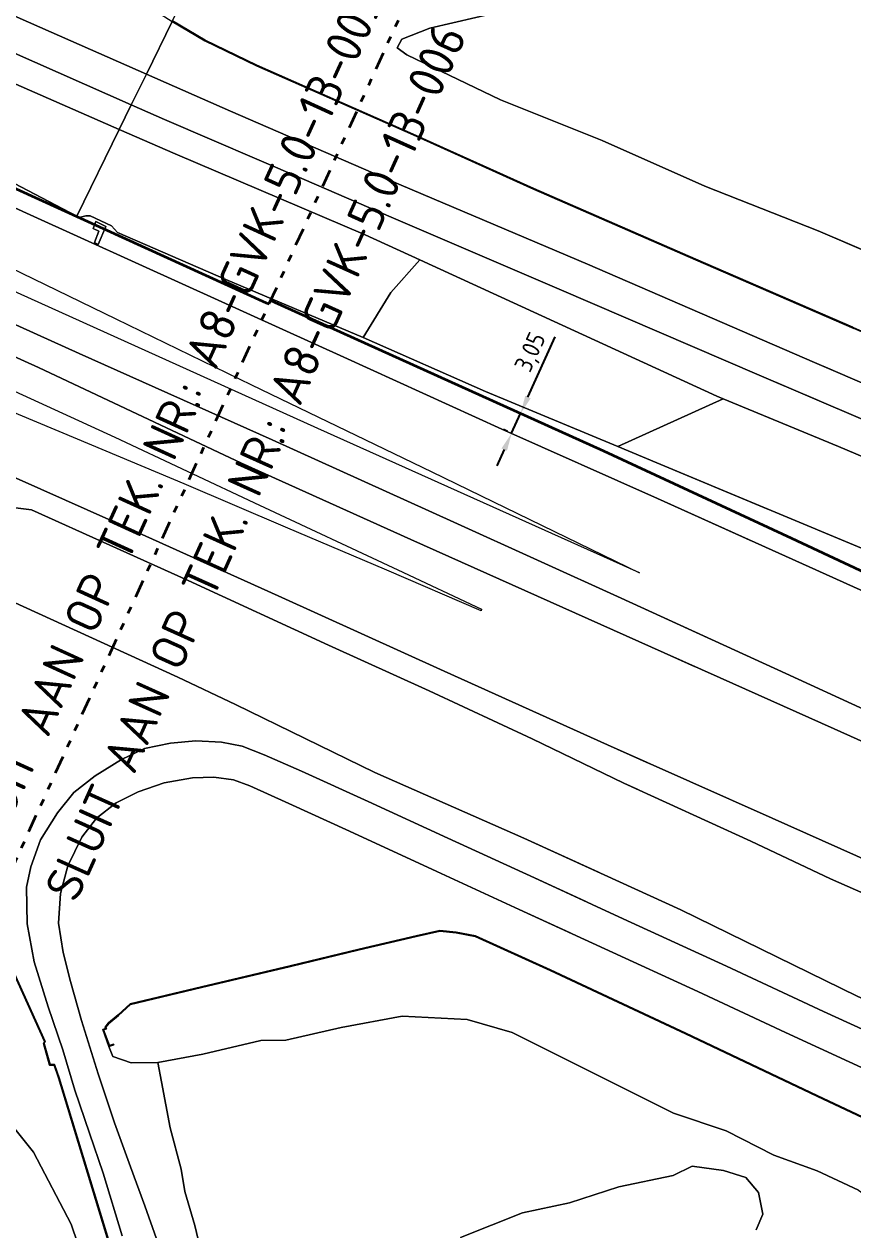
# Model space of a CAD drawing. Header units: metres. Extents: x 112942 to 118371, y 496117 to 499046.
# Drawn here: x 113593.5 to 113709.2, y 498366.9 to 498535.3 of the extents above; entities that cross this region are included whole.
import ezdxf
from ezdxf.enums import TextEntityAlignment as Align

# ---------------------------------------------------------------- set-up
doc = ezdxf.new("R2010")
doc.units = ezdxf.units.M
doc.linetypes.add('AL-TEKENBLADGRENS', pattern=[11.5, 2.5, -1.5, 1, -1.5, 1, -1.5, 2.5])
for name, color, linetype, lineweight in [('B-WE-OG-TOPOKAART-G', 7, 'Continuous', 18), ('N-WE-KL-DATA_GLASVEZEL-G', 90, 'KL-GLASVEZEL-N', 35), ('N-WE-KL-DATA_GLASVEZEL-M', 7, 'Continuous', 18), ('X-XX-AL-TEKENBLADGRENS-G', 7, 'AL-TEKENBLADGRENS', 35), ('X-XX-AL-TEKENBLADGRENS-T50', 130, 'Continuous', 50)]:
    doc.layers.add(name, color=color, linetype=linetype, lineweight=lineweight)
doc.styles.add('ISO', font='isocp.shx')
doc.styles.add('NLCS-ISO-T50', font='NLCS-ISO.ttf', dxfattribs={"height": 5})
doc.linetypes.add('KL-GLASVEZEL-N', pattern='A,4,-1,[101,NLCS.SHX,S=0.5,R=0,X=0,Y=0],-1,4,-1,["G",Standard,S=1,R=0,X=-0.25,Y=-0.5],-1.5', length=12.5)
doc.dimstyles.new('ISO', dxfattribs={"dimtxt": 2.5, "dimasz": 2.5, "dimexe": 1.25, "dimexo": 0.625, "dimtad": 1, "dimtxsty": 'ISO', "dimcen": 2.5, "dimadec": 0, "dimazin": 0, "dimtfac": 1, "dimtmove": 0, "dimatfit": 3, "dimfxl": 0, "dimarcsym": 0})

# ---------------------------------------------------------------- blocks, each defined once
blk = doc.blocks.new('*D61')
at = {"layer": 'Defpoints', "color": 0, "transparency": 16777216}
for p in [(113662.79, 498480.92), (113662.79, 498480.92), (113661.54, 498478.14)]:
    blk.add_point(p, dxfattribs=at)
at = {"layer": 'N-WE-KL-DATA_GLASVEZEL-M', "color": 0, "lineweight": -2, "transparency": 16777216}
for p, q in [((113663.82, 498483.2), (113667.62, 498491.61)), ((113661.54, 498478.14), (113662.79, 498480.92)), ((113662.22, 498481.17), (113661.66, 498481.43)), ((113660.97, 498478.4), (113660.4, 498478.65)), ((113660.51, 498475.86), (113659.48, 498473.58))]:
    blk.add_line(p, q, dxfattribs=at)
at = {"layer": 'N-WE-KL-DATA_GLASVEZEL-M', "color": 0, "transparency": 16777216}
for points in [[(113663.44, 498483.37), (113664.2, 498483.02), (113662.79, 498480.92)], [(113660.13, 498476.03), (113660.89, 498475.69), (113661.54, 498478.14)]]:
    blk.add_solid(points, dxfattribs=at)
at = {"layer": 'N-WE-KL-DATA_GLASVEZEL-M', "color": 0, "transparency": 16777216, "insert": (113664.36, 498489.39), "char_height": 2.5, "attachment_point": 5, "rotation": 65.6906, "style": 'ISO'}
blk.add_mtext('3,05', dxfattribs=at)

msp = doc.modelspace()

# ---------------------------------------------------------------- linework, layer by layer
at = {"layer": 'B-WE-OG-TOPOKAART-G'}
for points in [[(113695.218, 498463.039, 6.608), (113681.896, 498469.017, 6.595), (113660.164, 498478.739, 6.6), (113638.129, 498488.749, 6.618), (113616.036, 498498.759, 6.59), (113594.329, 498508.658, 6.606), (113574.407, 498517.733, 6.592), (113562.4, 498523.488, 6.575), (113535.413, 498536.554, 6.625), (113516.045, 498546.041, 6.643), (113496.972, 498555.337, 6.619), (113483.601, 498561.898, 6.576), (113475.521, 498566.192, 6.49), (113468.399, 498570.259, 6.459), (113456.685, 498577.522, 6.387), (113447.612, 498583.593, 6.428), (113437.92, 498591.481, 6.42), (113430.908, 498597.979, 6.385), (113423.855, 498605.209, 6.363), (113418.577, 498611.326, 6.329), (113413.218, 498618.205, 6.29), (113408.891, 498624.27, 6.224), (113403.788, 498632.269, 6.148), (113399.306, 498640.251, 6.054)], [(113610.532, 498528.294, 0.126), (113597.256, 498534.154, 0.057), (113583.37, 498540.288, 0.02), (113569.995, 498546.47, 0.047), (113561.02, 498551.352, -0.027), (113554.198, 498555.954, -0.073), (113550.979, 498558.935, -0.14), (113548.01, 498562.846, -0.263), (113545.262, 498567.683, -0.34), (113542.165, 498574.966, -0.447), (113537.852, 498587.257, -0.34), (113534.549, 498600.758, -0.23), (113535.754, 498601.045, -0.256), (113538.108, 498592.712, -0.256), (113541.538, 498581.715, -0.406), (113562.577, 498586.93, -0.573), (113564.383, 498580.409, -0.582), (113567.007, 498571.476, -0.588), (113576.204, 498563.6, -0.683), (113607.594, 498539.862, -0.631), (113614.121, 498535.645, -0.778), (113610.532, 498528.294, 0.126)], [(113363.113, 498596.138, 7.292), (113385.681, 498586.013, 7.119), (113407.468, 498576.265, 7.024), (113433.327, 498564.645, 6.934), (113458.878, 498553.156, 6.891), (113484.342, 498541.72, 6.924), (113512.554, 498529.064, 6.944), (113539.049, 498517.139, 6.954), (113559.022, 498508.188, 6.96), (113576.603, 498500.35, 6.94), (113601.149, 498489.304, 6.945), (113628.123, 498477.21, 6.927), (113653.491, 498465.75, 6.938), (113676.824, 498455.132, 6.951), (113688.946, 498449.589, 6.938)], [(113688.946, 498449.589, 6.938), (113676.824, 498455.132, 6.951), (113653.491, 498465.75, 6.938), (113628.123, 498477.21, 6.927), (113601.149, 498489.304, 6.945), (113576.603, 498500.35, 6.94), (113559.022, 498508.188, 6.96), (113539.049, 498517.139, 6.954), (113512.554, 498529.064, 6.944), (113484.342, 498541.72, 6.924), (113458.878, 498553.156, 6.891), (113433.327, 498564.645, 6.934), (113407.468, 498576.265, 7.024), (113385.681, 498586.013, 7.119), (113363.113, 498596.138, 7.292)], [(113687.083, 498445.593, 7.002), (113682.846, 498447.5, 7.018), (113647.484, 498463.315, 7.018), (113623.825, 498473.953, 7.003), (113595.491, 498487.322, 7.041), (113569.942, 498498.891, 7.022), (113541.159, 498511.86, 7.006), (113515.37, 498523.489, 7.001), (113490.165, 498534.76, 7.016), (113464.322, 498546.345, 7.055), (113438.683, 498557.872, 7.086), (113409.575, 498570.933, 7.169), (113384.06, 498582.337, 7.247), (113363.665, 498591.563, 7.355)], [(113363.665, 498591.563, 7.355), (113384.06, 498582.337, 7.247), (113409.575, 498570.933, 7.169), (113438.683, 498557.872, 7.086), (113464.322, 498546.345, 7.055), (113490.165, 498534.76, 7.016), (113515.37, 498523.489, 7.001), (113541.159, 498511.86, 7.006), (113569.942, 498498.891, 7.022), (113595.491, 498487.322, 7.041), (113623.825, 498473.953, 7.003), (113647.484, 498463.315, 7.018), (113682.846, 498447.5, 7.018), (113687.083, 498445.593, 7.002)], [(113680.766, 498432.046, 6.619), (113674.909, 498434.659, 6.629), (113652.136, 498444.92, 6.622), (113628.935, 498455.426, 6.615), (113605.692, 498465.936, 6.643), (113582.381, 498476.284, 6.578), (113558.957, 498486.213, 6.581), (113548.61, 498490.54, 6.571), (113525.808, 498500.073, 6.547), (113502.919, 498509.311, 6.475), (113490.704, 498514.081, 6.396), (113475.551, 498519.226, 6.305), (113458.5, 498523.963, 6.216), (113466.537, 498534.285, 6.768), (113468.114, 498539.384, 6.937), (113448.143, 498548.573, 6.933), (113414.083, 498563.854, 7.012), (113379.494, 498579.347, 7.13), (113360.554, 498587.893, 7.221)], [(113709.164, 498492.947, -1.1), (113687.249, 498502.468, -1.1), (113664.655, 498512.317, -1.1), (113647.81, 498519.887, -1.1), (113625.961, 498529.543, -1.1), (113618.724, 498533.046, -1.1), (113614.172, 498535.731, -1.1), (113617.822, 498543.301, -0.749), (113621.4, 498540.643, -0.778), (113624.047, 498540.502, -0.778), (113637.823, 498546.629, -0.787), (113652.586, 498552.263, -0.764), (113658.365, 498552.976, -0.807), (113677.526, 498559.034, -0.792), (113689.9, 498563.769, -0.792), (113709.127, 498569.091, -0.778), (113725.38, 498574.273, -0.769), (113729.321, 498576.322, -0.766), (113745.176, 498580.968, -0.766), (113750.929, 498582.512, -0.787)], [(113565.827, 498575.494, -0.585), (113567.007, 498571.476, -0.588), (113576.204, 498563.6, -0.683), (113607.594, 498539.862, -0.631), (113614.121, 498535.645, -0.778), (113610.532, 498528.294, 0.126)], [(113500.296, 498571.818, 0.703), (113513.919, 498566.461, 0.218), (113531.05, 498559.826, -0.349), (113533.7, 498559.218, -0.368), (113536.877, 498559.262, -0.383), (113539.553, 498559.867, -0.423), (113542.028, 498560.499, -0.156), (113548.365, 498555.441, -0.097), (113555.818, 498548.959, 0.05), (113561.556, 498545.63, 0.157), (113567.569, 498542.302, 0.187), (113577.481, 498537.656, 0.183), (113591.717, 498531.405, 0.203), (113608.43, 498523.996, 0.281), (113606.758, 498520.58, 0.233), (113580.5, 498532.065, 0.21), (113561.209, 498540.386, 0.277), (113545.185, 498548.593, 0.237), (113535.681, 498554.906, -0.043), (113530.476, 498557.889, -0.16), (113513.255, 498564.831, 0.365), (113500.016, 498570.658, 0.752)], [(113530.476, 498557.889, -0.16), (113535.681, 498554.906, -0.043), (113545.185, 498548.593, 0.237), (113561.209, 498540.386, 0.277), (113580.5, 498532.065, 0.21), (113606.758, 498520.58, 0.233), (113600.822, 498508.448, 6.662), (113585.231, 498516.609, 6.027), (113570.999, 498523.097, 6.052), (113559.613, 498528.554, 6.024), (113545.723, 498535.389, 6.03), (113531.42, 498542.383, 6.037), (113516.784, 498550.375, 5.979), (113508.42, 498555.537, 5.832), (113504.993, 498557.511, 5.778)], [(113504.993, 498557.511, 5.778), (113508.42, 498555.537, 5.832), (113516.784, 498550.375, 5.979), (113531.42, 498542.383, 6.037), (113545.723, 498535.389, 6.03), (113559.613, 498528.554, 6.024), (113570.999, 498523.097, 6.052), (113585.231, 498516.609, 6.027), (113600.822, 498508.448, 6.662), (113601.159, 498508.292, 6.672), (113602.084, 498508.507, 6.636), (113602.683, 498508.488, 6.612), (113605.653, 498507.106, 6.603), (113606.49, 498506.182, 6.624), (113621.648, 498499.594, 6.444), (113640.825, 498491.516, 6.448), (113657.894, 498483.977, 6.253), (113676.365, 498476.296, 6.181), (113681.815, 498474.03, 6.16), (113697.32, 498467.547, 6.141)], [(113713.594, 498502.446, -0.664), (113704.324, 498506.424, -0.596), (113688.497, 498512.657, -0.622), (113674.19, 498519.04, -0.631), (113660.003, 498524.703, -0.7), (113646.916, 498530.977, -0.616), (113645.573, 498531.944, -0.602), (113646.189, 498533.17, -0.602), (113650.121, 498534.727, -0.602), (113659.733, 498536.957, -0.671), (113677.05, 498541.345, -0.665), (113693.394, 498544.729, -0.683), (113702.706, 498546.677, -0.717), (113707.877, 498546.993, -0.769), (113709.989, 498549.561, -0.778), (113712.432, 498550.342, -0.778), (113718.043, 498549.639, -0.749), (113721.823, 498550.551, -0.778), (113727.473, 498552.924, -0.752), (113735.271, 498555.121, -0.781), (113738.468, 498555.789, -0.779)], [(113556.113, 498554.662, -0.06), (113561.02, 498551.352, -0.027), (113569.995, 498546.47, 0.047), (113583.37, 498540.288, 0.02), (113597.256, 498534.154, 0.057), (113610.532, 498528.294, 0.126), (113608.43, 498523.996, 0.281), (113591.717, 498531.405, 0.203), (113577.481, 498537.656, 0.183), (113567.569, 498542.302, 0.187), (113561.556, 498545.63, 0.157), (113555.818, 498548.959, 0.05), (113554.136, 498550.422, 0.017)], [(113610.532, 498528.294, 0.126), (113597.256, 498534.154, 0.057), (113583.37, 498540.288, 0.02), (113569.995, 498546.47, 0.047), (113561.02, 498551.352, -0.027), (113556.113, 498554.662, -0.06)], [(113554.136, 498550.422, 0.017), (113555.818, 498548.959, 0.05), (113561.556, 498545.63, 0.157), (113567.569, 498542.302, 0.187), (113577.481, 498537.656, 0.183), (113591.717, 498531.405, 0.203), (113608.43, 498523.996, 0.281), (113606.758, 498520.58, 0.233), (113580.5, 498532.065, 0.21), (113561.209, 498540.386, 0.277), (113551.722, 498545.245, 0.253)], [(113721.823, 498550.551, -0.778), (113718.043, 498549.639, -0.749), (113712.432, 498550.342, -0.778), (113709.989, 498549.561, -0.778), (113707.877, 498546.993, -0.769), (113702.706, 498546.677, -0.717), (113693.394, 498544.729, -0.683), (113677.05, 498541.345, -0.665), (113659.733, 498536.957, -0.671), (113650.121, 498534.727, -0.602), (113646.189, 498533.17, -0.602), (113645.573, 498531.944, -0.602), (113646.916, 498530.977, -0.616), (113660.003, 498524.703, -0.7), (113674.19, 498519.04, -0.631), (113688.497, 498512.657, -0.622), (113704.324, 498506.424, -0.596), (113713.594, 498502.446, -0.664)], [(113551.722, 498545.245, 0.253), (113561.209, 498540.386, 0.277), (113580.5, 498532.065, 0.21), (113606.758, 498520.58, 0.233), (113600.822, 498508.448, 6.662), (113585.231, 498516.609, 6.027), (113570.999, 498523.097, 6.052), (113559.613, 498528.554, 6.024), (113546.864, 498534.828, 6.03)], [(113755.473, 498543.825, -0.844), (113755.205, 498534.425, -0.815), (113754.705, 498526.458, -0.821), (113755.144, 498519.063, -0.778), (113755.144, 498511.308, -0.775), (113755.517, 498508.016, -0.859), (113758.282, 498497.226, -0.7), (113759.252, 498492.987, -0.764), (113759.99, 498492.294, -0.764), (113761.157, 498484.553, -0.758), (113756.719, 498482.895, -0.769), (113753.395, 498484.84, -0.749), (113740.646, 498490.741, -0.752), (113725.474, 498497.348, -0.752), (113704.324, 498506.424, -0.596), (113688.497, 498512.657, -0.622), (113674.19, 498519.04, -0.631), (113660.003, 498524.703, -0.7), (113646.916, 498530.977, -0.616), (113645.573, 498531.944, -0.602), (113646.189, 498533.17, -0.602), (113650.121, 498534.727, -0.602), (113659.733, 498536.957, -0.671)], [(113659.733, 498536.957, -0.671), (113650.121, 498534.727, -0.602), (113646.189, 498533.17, -0.602), (113645.573, 498531.944, -0.602), (113646.916, 498530.977, -0.616), (113660.003, 498524.703, -0.7), (113674.19, 498519.04, -0.631), (113688.497, 498512.657, -0.622), (113704.324, 498506.424, -0.596), (113725.474, 498497.348, -0.752), (113740.646, 498490.741, -0.752), (113753.395, 498484.84, -0.749), (113756.719, 498482.895, -0.769), (113761.157, 498484.553, -0.758), (113759.99, 498492.294, -0.764), (113759.252, 498492.987, -0.764), (113758.282, 498497.226, -0.7), (113755.517, 498508.016, -0.859), (113755.144, 498511.308, -0.775), (113755.144, 498519.063, -0.778), (113754.705, 498526.458, -0.821), (113755.205, 498534.425, -0.815), (113755.473, 498543.825, -0.844)], [(113583.37, 498540.288, 0.02), (113597.256, 498534.154, 0.057), (113610.532, 498528.294, 0.126), (113608.43, 498523.996, 0.281), (113591.717, 498531.405, 0.203), (113577.481, 498537.656, 0.183)], [(113706.363, 498486.939, 0.184), (113703.835, 498488.023, 0.19), (113672.133, 498501.766, 0.203), (113646.128, 498512.773, 0.25), (113622.273, 498523.111, 0.187), (113610.532, 498528.294, 0.126), (113614.121, 498535.645, -0.778), (113618.677, 498532.958, -0.778), (113625.919, 498529.452, -0.778), (113647.769, 498519.796, -0.778), (113664.615, 498512.226, -0.778), (113687.209, 498502.376, -0.778), (113709.122, 498492.856, -0.778)], [(113729.866, 498476.858, 0.127), (113703.835, 498488.023, 0.19), (113672.133, 498501.766, 0.203), (113646.128, 498512.773, 0.25), (113622.273, 498523.111, 0.187), (113610.532, 498528.294, 0.126), (113614.121, 498535.645, -0.778), (113618.677, 498532.958, -0.778), (113625.919, 498529.452, -0.778), (113647.769, 498519.796, -0.778), (113664.615, 498512.226, -0.778), (113687.209, 498502.376, -0.778), (113709.306, 498492.776, -0.778)], [(113614.121, 498535.645, -0.778), (113614.172, 498535.731, -1.1), (113618.724, 498533.046, -1.1), (113625.961, 498529.543, -1.1), (113647.81, 498519.887, -1.1), (113664.655, 498512.317, -1.1), (113687.249, 498502.468, -1.1), (113709.164, 498492.947, -1.1)], [(113614.121, 498535.645, -0.778), (113614.172, 498535.731, -1.1), (113618.724, 498533.046, -1.1), (113625.961, 498529.543, -1.1), (113647.81, 498519.887, -1.1), (113664.655, 498512.317, -1.1), (113687.249, 498502.468, -1.1), (113709.346, 498492.868, -1.1), (113732.686, 498482.677, -1.1), (113751.776, 498474.357, -1.1), (113761.858, 498469.565, -1.1), (113766.422, 498467.614, -1.1), (113766.388, 498467.52, -0.778), (113761.817, 498469.474, -0.778), (113751.735, 498474.266, -0.778), (113732.646, 498482.585, -0.778), (113709.306, 498492.776, -0.778), (113687.209, 498502.376, -0.778), (113664.615, 498512.226, -0.778), (113647.769, 498519.796, -0.778), (113625.919, 498529.452, -0.778), (113618.677, 498532.958, -0.778), (113614.121, 498535.645, -0.778)], [(113709.122, 498492.856, -0.778), (113687.209, 498502.376, -0.778), (113664.615, 498512.226, -0.778), (113647.769, 498519.796, -0.778), (113625.919, 498529.452, -0.778), (113618.677, 498532.958, -0.778), (113614.121, 498535.645, -0.778)], [(113771.729, 498465.792, -1.1), (113766.553, 498468.05, -1.1), (113766.422, 498467.614, -1.1), (113761.858, 498469.565, -1.1), (113751.776, 498474.357, -1.1), (113732.686, 498482.677, -1.1), (113709.346, 498492.868, -1.1), (113687.249, 498502.468, -1.1), (113664.655, 498512.317, -1.1), (113647.81, 498519.887, -1.1), (113625.961, 498529.543, -1.1), (113618.724, 498533.046, -1.1), (113614.172, 498535.731, -1.1)], [(113704.398, 498482.725, 0.207), (113696.108, 498486.281, 0.203), (113668.158, 498498.282, 0.297), (113644.733, 498508.33, 0.26), (113632.564, 498513.594, 0.283), (113613.066, 498521.941, 0.303), (113608.43, 498523.996, 0.281), (113610.532, 498528.294, 0.126), (113622.273, 498523.111, 0.187), (113646.128, 498512.773, 0.25), (113672.133, 498501.766, 0.203), (113703.835, 498488.023, 0.19), (113706.363, 498486.939, 0.184)], [(113725.055, 498473.865, 0.217), (113696.108, 498486.281, 0.203), (113668.158, 498498.282, 0.297), (113644.733, 498508.33, 0.26), (113632.564, 498513.594, 0.283), (113613.066, 498521.941, 0.303), (113608.43, 498523.996, 0.281), (113610.532, 498528.294, 0.126), (113622.273, 498523.111, 0.187), (113646.128, 498512.773, 0.25), (113672.133, 498501.766, 0.203), (113703.835, 498488.023, 0.19), (113729.866, 498476.858, 0.127)], [(113439.674, 498527.521, 6.099), (113458.5, 498523.963, 6.216), (113475.551, 498519.226, 6.305), (113490.704, 498514.081, 6.396), (113502.919, 498509.311, 6.475), (113525.808, 498500.073, 6.547), (113548.61, 498490.54, 6.571), (113558.957, 498486.213, 6.581), (113582.381, 498476.284, 6.578), (113605.692, 498465.936, 6.643), (113628.935, 498455.426, 6.615), (113652.136, 498444.92, 6.622), (113674.909, 498434.659, 6.629), (113680.766, 498432.046, 6.619)], [(113560.788, 498512.569, 6.872), (113561.814, 498514.994, 6.824), (113562.4, 498523.488, 6.575), (113574.407, 498517.733, 6.592), (113594.329, 498508.658, 6.606), (113616.036, 498498.759, 6.59), (113638.129, 498488.749, 6.618), (113660.164, 498478.739, 6.6), (113681.896, 498469.017, 6.595), (113695.218, 498463.039, 6.608)], [(113702.334, 498478.3, 0.162), (113691.073, 498482.96, 0.197), (113690.204, 498483.319, 0.2), (113648.74, 498502.34, 0.181), (113641.074, 498505.857, 0.177), (113614.572, 498517.163, 0.24), (113606.758, 498520.58, 0.233), (113608.43, 498523.996, 0.281), (113613.066, 498521.941, 0.303), (113632.564, 498513.594, 0.283), (113644.733, 498508.33, 0.26), (113668.158, 498498.282, 0.297), (113696.108, 498486.281, 0.203), (113704.398, 498482.725, 0.207)], [(113727.778, 498467.616, 0.217), (113707.173, 498476.298, 0.147), (113691.073, 498482.96, 0.197), (113690.204, 498483.319, 0.2), (113648.74, 498502.34, 0.181), (113641.074, 498505.857, 0.177), (113614.572, 498517.163, 0.24), (113606.758, 498520.58, 0.233), (113608.43, 498523.996, 0.281), (113613.066, 498521.941, 0.303), (113632.564, 498513.594, 0.283), (113644.733, 498508.33, 0.26), (113668.158, 498498.282, 0.297), (113696.108, 498486.281, 0.203), (113725.055, 498473.865, 0.217)], [(113600.822, 498508.448, 6.662), (113606.758, 498520.58, 0.233), (113614.572, 498517.163, 0.24), (113641.074, 498505.857, 0.177), (113648.74, 498502.34, 0.181), (113644.682, 498497.784, 2.357), (113640.825, 498491.516, 6.448), (113621.648, 498499.594, 6.444), (113606.49, 498506.182, 6.624), (113605.653, 498507.106, 6.603), (113602.683, 498508.488, 6.612), (113602.084, 498508.507, 6.636), (113601.159, 498508.292, 6.672), (113600.822, 498508.448, 6.662)], [(113600.822, 498508.448, 6.662), (113606.758, 498520.58, 0.233), (113614.572, 498517.163, 0.24), (113641.074, 498505.857, 0.177), (113648.74, 498502.34, 0.181), (113644.682, 498497.784, 2.357), (113640.825, 498491.516, 6.448), (113621.648, 498499.594, 6.444), (113606.49, 498506.182, 6.624), (113605.653, 498507.106, 6.603), (113602.683, 498508.488, 6.612), (113602.084, 498508.507, 6.636), (113601.159, 498508.292, 6.672), (113600.822, 498508.448, 6.662)], [(113538.691, 498517.3, 6.954), (113539.049, 498517.139, 6.954), (113559.022, 498508.188, 6.96), (113576.603, 498500.35, 6.94), (113601.149, 498489.304, 6.945), (113628.123, 498477.21, 6.927), (113653.491, 498465.75, 6.938), (113676.824, 498455.132, 6.951), (113699.85, 498444.604, 6.926), (113721.694, 498434.548, 6.897), (113749.122, 498421.955, 6.869), (113757.652, 498417.439, 6.902), (113758.791, 498413.424, 6.845), (113757.254, 498413.984, 6.864), (113749.473, 498417.477, 6.891), (113736.087, 498423.628, 6.935), (113721.29, 498430.258, 6.971), (113706.575, 498436.873, 6.997)], [(113724.018, 498450.048, 6.577), (113703.101, 498459.502, 6.616), (113681.896, 498469.017, 6.595), (113660.164, 498478.739, 6.6), (113638.129, 498488.749, 6.618), (113616.036, 498498.759, 6.59), (113594.329, 498508.658, 6.606), (113574.407, 498517.733, 6.592)], [(113574.407, 498517.733, 6.592), (113594.329, 498508.658, 6.606), (113616.036, 498498.759, 6.59), (113638.129, 498488.749, 6.618), (113660.164, 498478.739, 6.6), (113681.896, 498469.017, 6.595), (113703.101, 498459.502, 6.616), (113724.018, 498450.048, 6.577)], [(113585.231, 498516.609, 6.027), (113600.822, 498508.448, 6.662), (113601.159, 498508.292, 6.672), (113602.084, 498508.507, 6.636), (113602.683, 498508.488, 6.612), (113605.653, 498507.106, 6.603), (113606.49, 498506.182, 6.624), (113621.648, 498499.594, 6.444), (113640.825, 498491.516, 6.448), (113657.894, 498483.977, 6.253), (113676.365, 498476.296, 6.181), (113681.815, 498474.03, 6.16), (113711.499, 498461.619, 6.123)], [(113706.575, 498436.873, 6.997), (113690.668, 498443.979, 6.988), (113682.846, 498447.5, 7.018), (113647.484, 498463.315, 7.018), (113623.825, 498473.953, 7.003), (113595.491, 498487.322, 7.041), (113569.942, 498498.891, 7.022), (113541.159, 498511.86, 7.006), (113537.024, 498513.725, 7.005)], [(113679.089, 498428.451, 6.273), (113677.223, 498429.309, 6.27), (113664.422, 498435.5, 6.317), (113650.007, 498442.171, 6.257), (113635.977, 498448.578, 6.273), (113616.357, 498457.565, 6.3), (113594.48, 498467.449, 6.37), (113589.938, 498468.011, 6.44), (113585.243, 498469.644, 6.39), (113582.869, 498471.755, 6.377), (113582.064, 498472.47, 6.373), (113552.162, 498485.513, 6.287), (113531.104, 498494.174, 6.243), (113511.132, 498501.99, 6.193), (113494.706, 498508.8, 6.173)], [(113603.281, 498504.786, 6.677), (113603.821, 498504.486, 6.686), (113604.894, 498507.035, 6.671), (113603.498, 498507.703, 6.671), (113603.09, 498506.717, 6.629), (113603.896, 498506.384, 6.647), (113603.281, 498504.786, 6.677)], [(113603.281, 498504.786, 6.677), (113603.896, 498506.384, 6.647), (113603.09, 498506.717, 6.629), (113603.498, 498507.703, 6.671), (113604.894, 498507.035, 6.671), (113603.821, 498504.486, 6.686), (113603.281, 498504.786, 6.677)], [(113603.281, 498504.786, 6.677), (113603.821, 498504.486, 6.686), (113604.894, 498507.035, 6.671), (113603.498, 498507.703, 6.671), (113603.09, 498506.717, 6.629), (113603.896, 498506.384, 6.647), (113603.281, 498504.786, 6.677)], [(113603.281, 498504.786, 6.677), (113603.896, 498506.384, 6.647), (113603.09, 498506.717, 6.629), (113603.498, 498507.703, 6.671), (113604.894, 498507.035, 6.671), (113603.821, 498504.486, 6.686), (113603.281, 498504.786, 6.677)], [(113585.286, 498501.032, 6.845), (113586.511, 498503.707, 6.819), (113606.293, 498494.108, 6.81), (113625.194, 498484.906, 6.832), (113650.391, 498472.746, 6.841), (113679.378, 498458.637, 6.884), (113634.495, 498478.83, 6.864), (113585.286, 498501.032, 6.845)], [(113585.286, 498501.032, 6.845), (113586.511, 498503.707, 6.819), (113606.293, 498494.108, 6.81), (113625.194, 498484.906, 6.832), (113650.391, 498472.746, 6.841), (113679.378, 498458.637, 6.884), (113634.495, 498478.83, 6.864), (113585.286, 498501.032, 6.845)], [(113640.825, 498491.516, 6.448), (113644.682, 498497.784, 2.357), (113648.74, 498502.34, 0.181), (113690.204, 498483.319, 0.2), (113691.073, 498482.96, 0.197), (113676.365, 498476.296, 6.181), (113657.894, 498483.977, 6.253), (113640.825, 498491.516, 6.448)], [(113640.825, 498491.516, 6.448), (113644.682, 498497.784, 2.357), (113648.74, 498502.34, 0.181), (113690.204, 498483.319, 0.2), (113691.073, 498482.96, 0.197), (113676.365, 498476.296, 6.181), (113657.894, 498483.977, 6.253), (113640.825, 498491.516, 6.448)], [(113721.694, 498434.548, 6.897), (113699.85, 498444.604, 6.926), (113676.824, 498455.132, 6.951), (113653.491, 498465.75, 6.938), (113628.123, 498477.21, 6.927), (113601.149, 498489.304, 6.945), (113576.603, 498500.35, 6.94)], [(113569.942, 498498.891, 7.022), (113595.491, 498487.322, 7.041), (113623.825, 498473.953, 7.003), (113647.484, 498463.315, 7.018), (113682.846, 498447.5, 7.018), (113690.668, 498443.979, 6.988), (113706.575, 498436.873, 6.997), (113721.29, 498430.258, 6.971)], [(113657.268, 498453.364, 6.876), (113644.122, 498459.02, 6.866), (113629.958, 498465.046, 6.876), (113615.794, 498471.065, 6.862), (113600.906, 498477.309, 6.848), (113586.938, 498483.142, 6.825), (113588.097, 498485.862, 6.894), (113606.147, 498477.585, 6.908), (113626.319, 498468.117, 6.903), (113645.634, 498459.068, 6.9), (113657.344, 498453.563, 6.879), (113657.268, 498453.364, 6.876)], [(113657.268, 498453.364, 6.876), (113644.122, 498459.02, 6.866), (113629.958, 498465.046, 6.876), (113615.794, 498471.065, 6.862), (113600.906, 498477.309, 6.848), (113586.938, 498483.142, 6.825), (113588.097, 498485.862, 6.894), (113606.147, 498477.585, 6.908), (113626.319, 498468.117, 6.903), (113645.634, 498459.068, 6.9), (113657.344, 498453.563, 6.879), (113657.268, 498453.364, 6.876)], [(113676.365, 498476.296, 6.181), (113691.073, 498482.96, 0.197), (113702.334, 498478.3, 0.162)], [(113676.365, 498476.296, 6.181), (113691.073, 498482.96, 0.197), (113707.173, 498476.298, 0.147), (113727.778, 498467.616, 0.217), (113741.202, 498461.821, 0.263), (113748.563, 498457.421, 0.29), (113754.374, 498452.209, 0.166), (113757.131, 498447.065, 0.336), (113758.363, 498442.252, 0.306), (113752.555, 498441.066, 4.526), (113751.609, 498443.706, 4.686), (113750.672, 498445.957, 4.676), (113749.565, 498446.971, 4.626), (113748.624, 498447.324, 4.9), (113749.842, 498445.367, 4.887), (113750.157, 498443.691, 4.953), (113750.076, 498442.15, 4.89), (113748.145, 498442.994, 6.46), (113747.473, 498445.224, 6.18), (113746.608, 498446.877, 6.329), (113734.929, 498451.644, 6.05), (113711.499, 498461.619, 6.123), (113681.815, 498474.03, 6.16), (113676.365, 498476.296, 6.181)], [(113582.381, 498476.284, 6.578), (113605.692, 498465.936, 6.643), (113628.935, 498455.426, 6.615), (113652.136, 498444.92, 6.622), (113674.909, 498434.659, 6.629), (113697.934, 498424.386, 6.591), (113719.269, 498414.841, 6.602)], [(113719.269, 498414.841, 6.602), (113697.934, 498424.386, 6.591), (113674.909, 498434.659, 6.629), (113652.136, 498444.92, 6.622), (113628.935, 498455.426, 6.615), (113605.692, 498465.936, 6.643), (113582.381, 498476.284, 6.578)], [(113697.32, 498467.547, 6.141), (113681.815, 498474.03, 6.16), (113676.365, 498476.296, 6.181)], [(113577.602, 498460.99, 0.247), (113582.869, 498471.755, 6.377), (113585.243, 498469.644, 6.39), (113589.938, 498468.011, 6.44), (113594.48, 498467.449, 6.37), (113616.357, 498457.565, 6.3), (113635.977, 498448.578, 6.273), (113650.007, 498442.171, 6.257), (113664.422, 498435.5, 6.317), (113677.223, 498429.309, 6.27), (113679.089, 498428.451, 6.273)], [(113589.938, 498468.011, 6.44), (113594.48, 498467.449, 6.37), (113616.357, 498457.565, 6.3), (113635.977, 498448.578, 6.273), (113650.007, 498442.171, 6.257), (113664.422, 498435.5, 6.317), (113677.223, 498429.309, 6.27), (113694.919, 498421.179, 6.297), (113706.065, 498415.95, 6.293), (113714.652, 498412.151, 6.31)], [(113714.652, 498412.151, 6.31), (113706.065, 498415.95, 6.293), (113694.919, 498421.179, 6.297), (113677.223, 498429.309, 6.27), (113664.422, 498435.5, 6.317), (113650.007, 498442.171, 6.257), (113635.977, 498448.578, 6.273), (113616.357, 498457.565, 6.3), (113594.48, 498467.449, 6.37), (113589.938, 498468.011, 6.44)], [(113571.719, 498448.934, -0.602), (113577.602, 498460.99, 0.247), (113581.367, 498459.404, 0.253), (113614.917, 498444.091, 0.28), (113622.989, 498440.26, 0.323), (113642.438, 498430.778, 0.27), (113663.224, 498421.613, 0.257), (113673.677, 498416.845, 0.262)], [(113571.719, 498448.934, -0.602), (113577.602, 498460.99, 0.247), (113581.367, 498459.404, 0.253), (113614.917, 498444.091, 0.28), (113622.989, 498440.26, 0.323), (113642.438, 498430.778, 0.27), (113663.224, 498421.613, 0.257), (113685.154, 498411.609, 0.267), (113709.803, 498399.555, 0.203), (113729.508, 498390.488, 0.24), (113749.5, 498381.142, 0.32), (113753.641, 498379.525, 0.393), (113757.837, 498378.445, 0.36), (113761.522, 498378.223, 0.34), (113765.628, 498378.653, 0.297), (113768.612, 498380.229, 0.283)], [(113673.677, 498416.845, 0.262), (113663.224, 498421.613, 0.257), (113642.438, 498430.778, 0.27), (113622.989, 498440.26, 0.323), (113614.917, 498444.091, 0.28), (113581.367, 498459.404, 0.253), (113577.602, 498460.99, 0.247)], [(113768.612, 498380.229, 0.283), (113765.628, 498378.653, 0.297), (113761.522, 498378.223, 0.34), (113757.837, 498378.445, 0.36), (113753.641, 498379.525, 0.393), (113749.5, 498381.142, 0.32), (113729.508, 498390.488, 0.24), (113709.803, 498399.555, 0.203), (113685.154, 498411.609, 0.267), (113663.224, 498421.613, 0.257), (113642.438, 498430.778, 0.27), (113622.989, 498440.26, 0.323), (113614.917, 498444.091, 0.28), (113581.367, 498459.404, 0.253), (113577.602, 498460.99, 0.247)], [(113572.865, 498427.564, -0.867), (113572.238, 498429.79, -0.85), (113572.33, 498429.829, -1.047), (113569.198, 498437.28, -1.047), (113567.138, 498439.605, -1.047), (113571.662, 498448.852, -1.047), (113573.547, 498447.541, -1.047), (113580.893, 498431.059, -1.047), (113588.249, 498410.93, -1.047), (113596.301, 498393.209, -1.047), (113596.165, 498392.958, -1.047), (113597.028, 498389.892, -1.047), (113597.639, 498389.905, -1.047), (113598.272, 498388.129, -1.047), (113609.917, 498349.88, -1.047)], [(113572.865, 498427.564, -0.867), (113572.238, 498429.79, -0.85), (113572.33, 498429.829, -1.047), (113569.198, 498437.28, -1.047), (113567.138, 498439.605, -1.047), (113571.662, 498448.852, -1.047), (113573.547, 498447.541, -1.047), (113580.893, 498431.059, -1.047), (113588.249, 498410.93, -1.047), (113596.301, 498393.209, -1.047), (113596.165, 498392.958, -1.047), (113597.028, 498389.892, -1.047), (113597.639, 498389.905, -1.047), (113598.272, 498388.129, -1.047), (113609.917, 498349.88, -1.047)], [(113571.662, 498448.852, -1.047), (113571.719, 498448.934, -0.602), (113573.627, 498447.607, -0.584), (113580.986, 498431.097, -0.619), (113588.342, 498410.968, -0.584), (113596.412, 498393.205, -0.613), (113596.272, 498392.946, -0.613), (113596.165, 498392.958, -1.047), (113596.301, 498393.209, -1.047), (113588.249, 498410.93, -1.047), (113580.893, 498431.059, -1.047), (113573.547, 498447.541, -1.047), (113571.662, 498448.852, -1.047)], [(113571.662, 498448.852, -1.047), (113571.719, 498448.934, -0.602), (113573.627, 498447.607, -0.584), (113580.986, 498431.097, -0.619), (113588.342, 498410.968, -0.584), (113596.412, 498393.205, -0.613), (113596.272, 498392.946, -0.613), (113596.165, 498392.958, -1.047), (113596.301, 498393.209, -1.047), (113588.249, 498410.93, -1.047), (113580.893, 498431.059, -1.047), (113573.547, 498447.541, -1.047), (113571.662, 498448.852, -1.047)], [(113610.114, 498349.576, -0.648), (113598.367, 498388.161, -0.613), (113597.709, 498390.007, -0.613), (113597.103, 498389.994, -0.613), (113596.272, 498392.946, -0.613), (113596.412, 498393.205, -0.613), (113588.342, 498410.968, -0.584), (113580.986, 498431.097, -0.619), (113573.627, 498447.607, -0.584), (113571.719, 498448.934, -0.602)], [(113610.114, 498349.576, -0.648), (113598.367, 498388.161, -0.613), (113597.709, 498390.007, -0.613), (113597.103, 498389.994, -0.613), (113596.272, 498392.946, -0.613), (113596.412, 498393.205, -0.613), (113588.342, 498410.968, -0.584), (113580.986, 498431.097, -0.619), (113573.627, 498447.607, -0.584), (113571.719, 498448.934, -0.602)], [(113671.798, 498412.814, 0.243), (113664.724, 498416.073, 0.25), (113652.621, 498421.604, 0.237), (113641.517, 498426.748, 0.28), (113632.209, 498430.977, 0.31), (113626.971, 498433.266, 0.297), (113623.901, 498434.454, 0.317), (113621.048, 498435.008, 0.34), (113617.446, 498435.188, 0.31), (113613.885, 498434.89, 0.253), (113610.289, 498434.108, 0.17), (113607.049, 498432.58, 0.087), (113603.406, 498430.324, -0.003), (113600.396, 498427.989, -0.07), (113598.11, 498425.127, -0.153), (113595.733, 498421.386, -0.237), (113594.425, 498417.592, -0.223), (113593.806, 498414.772, -0.287), (113593.909, 498409.661, -0.183), (113594.888, 498404.362, -0.227), (113596.812, 498398.041, -0.2), (113598.859, 498392.069, -0.15), (113600.549, 498386.414, -0.307), (113602.577, 498380.4, -0.383), (113604.496, 498374.851, -0.58), (113607.153, 498366.084, -0.62)], [(113607.153, 498366.084, -0.62), (113604.496, 498374.851, -0.58), (113602.577, 498380.4, -0.383), (113600.549, 498386.414, -0.307), (113598.859, 498392.069, -0.15), (113596.812, 498398.041, -0.2), (113594.888, 498404.362, -0.227), (113593.909, 498409.661, -0.183), (113593.806, 498414.772, -0.287), (113594.425, 498417.592, -0.223), (113595.733, 498421.386, -0.237), (113598.11, 498425.127, -0.153), (113600.396, 498427.989, -0.07), (113603.406, 498430.324, -0.003), (113607.049, 498432.58, 0.087), (113610.289, 498434.108, 0.17), (113613.885, 498434.89, 0.253), (113617.446, 498435.188, 0.31), (113621.048, 498435.008, 0.34), (113623.901, 498434.454, 0.317), (113626.971, 498433.266, 0.297), (113632.209, 498430.977, 0.31), (113641.517, 498426.748, 0.28), (113652.621, 498421.604, 0.237), (113664.724, 498416.073, 0.25), (113671.798, 498412.814, 0.243)], [(113720.667, 498390.28, 0.193), (113705.067, 498397.421, 0.233), (113691.538, 498403.731, 0.237), (113677.134, 498410.356, 0.237), (113664.724, 498416.073, 0.25), (113652.621, 498421.604, 0.237), (113641.517, 498426.748, 0.28), (113632.209, 498430.977, 0.31), (113626.971, 498433.266, 0.297), (113623.901, 498434.454, 0.317), (113621.048, 498435.008, 0.34), (113617.446, 498435.188, 0.31), (113613.885, 498434.89, 0.253), (113610.289, 498434.108, 0.17), (113607.049, 498432.58, 0.087), (113603.406, 498430.324, -0.003), (113600.396, 498427.989, -0.07), (113598.11, 498425.127, -0.153), (113595.733, 498421.386, -0.237), (113594.425, 498417.592, -0.223), (113593.806, 498414.772, -0.287), (113593.909, 498409.661, -0.183), (113594.888, 498404.362, -0.227), (113596.812, 498398.041, -0.2), (113598.859, 498392.069, -0.15), (113600.549, 498386.414, -0.307), (113602.577, 498380.4, -0.383), (113604.496, 498374.851, -0.58), (113607.153, 498366.084, -0.62)], [(113607.153, 498366.084, -0.62), (113604.496, 498374.851, -0.58), (113602.577, 498380.4, -0.383), (113600.549, 498386.414, -0.307), (113598.859, 498392.069, -0.15), (113596.812, 498398.041, -0.2), (113594.888, 498404.362, -0.227), (113593.909, 498409.661, -0.183), (113593.806, 498414.772, -0.287), (113594.425, 498417.592, -0.223), (113595.733, 498421.386, -0.237), (113598.11, 498425.127, -0.153), (113600.396, 498427.989, -0.07), (113603.406, 498430.324, -0.003), (113607.049, 498432.58, 0.087), (113610.289, 498434.108, 0.17), (113613.885, 498434.89, 0.253), (113617.446, 498435.188, 0.31), (113621.048, 498435.008, 0.34), (113623.901, 498434.454, 0.317), (113626.971, 498433.266, 0.297), (113632.209, 498430.977, 0.31), (113641.517, 498426.748, 0.28), (113652.621, 498421.604, 0.237), (113664.724, 498416.073, 0.25), (113677.134, 498410.356, 0.237), (113691.538, 498403.731, 0.237), (113705.067, 498397.421, 0.233), (113720.667, 498390.28, 0.193)], [(113611.95, 498365.652, -0.513), (113610.324, 498370.284, -0.56), (113608.336, 498375.736, -0.447), (113606.066, 498381.855, -0.33), (113603.786, 498388.703, -0.177), (113601.488, 498396.135, -0.133), (113599.934, 498401.619, -0.3), (113598.919, 498405.626, -0.263), (113598.278, 498409.725, -0.327), (113598.568, 498413.862, -0.337), (113599.569, 498417.746, -0.287), (113601.546, 498421.744, -0.297), (113603.569, 498424.42, -0.17), (113606.317, 498426.552, -0.103), (113609.401, 498428.076, -0.017), (113613.034, 498429.339, 0.087), (113616.986, 498430.02, 0.18), (113619.945, 498430.125, 0.24), (113622.685, 498429.742, 0.207), (113624.972, 498428.895, 0.187), (113630.431, 498426.463, 0.18), (113638.899, 498422.6, 0.157), (113651.074, 498416.945, 0.11), (113662.59, 498411.652, 0.087), (113669.726, 498408.371, 0.097)], [(113669.726, 498408.371, 0.097), (113662.59, 498411.652, 0.087), (113651.074, 498416.945, 0.11), (113638.899, 498422.6, 0.157), (113630.431, 498426.463, 0.18), (113624.972, 498428.895, 0.187), (113622.685, 498429.742, 0.207), (113619.945, 498430.125, 0.24), (113616.986, 498430.02, 0.18), (113613.034, 498429.339, 0.087), (113609.401, 498428.076, -0.017), (113606.317, 498426.552, -0.103), (113603.569, 498424.42, -0.17), (113601.546, 498421.744, -0.297), (113599.569, 498417.746, -0.287), (113598.568, 498413.862, -0.337), (113598.278, 498409.725, -0.327), (113598.919, 498405.626, -0.263), (113599.934, 498401.619, -0.3), (113601.488, 498396.135, -0.133), (113603.786, 498388.703, -0.177), (113606.066, 498381.855, -0.33), (113608.336, 498375.736, -0.447), (113610.324, 498370.284, -0.56), (113611.95, 498365.652, -0.513)], [(113611.95, 498365.652, -0.513), (113610.324, 498370.284, -0.56), (113608.336, 498375.736, -0.447), (113606.066, 498381.855, -0.33), (113603.786, 498388.703, -0.177), (113601.488, 498396.135, -0.133), (113599.934, 498401.619, -0.3), (113598.919, 498405.626, -0.263), (113598.278, 498409.725, -0.327), (113598.568, 498413.862, -0.337), (113599.569, 498417.746, -0.287), (113601.546, 498421.744, -0.297), (113603.569, 498424.42, -0.17), (113606.317, 498426.552, -0.103), (113609.401, 498428.076, -0.017), (113613.034, 498429.339, 0.087), (113616.986, 498430.02, 0.18), (113619.945, 498430.125, 0.24), (113622.685, 498429.742, 0.207), (113624.972, 498428.895, 0.187), (113630.431, 498426.463, 0.18), (113638.899, 498422.6, 0.157), (113651.074, 498416.945, 0.11), (113662.59, 498411.652, 0.087), (113674.571, 498406.143, 0.103), (113687.564, 498400.202, 0.11), (113699.77, 498394.453, 0.09), (113713.401, 498388.199, 0.12)], [(113713.401, 498388.199, 0.12), (113699.77, 498394.453, 0.09), (113687.564, 498400.202, 0.11), (113674.571, 498406.143, 0.103), (113662.59, 498411.652, 0.087), (113651.074, 498416.945, 0.11), (113638.899, 498422.6, 0.157), (113630.431, 498426.463, 0.18), (113624.972, 498428.895, 0.187), (113622.685, 498429.742, 0.207), (113619.945, 498430.125, 0.24), (113616.986, 498430.02, 0.18), (113613.034, 498429.339, 0.087), (113609.401, 498428.076, -0.017), (113606.317, 498426.552, -0.103), (113603.569, 498424.42, -0.17), (113601.546, 498421.744, -0.297), (113599.569, 498417.746, -0.287), (113598.568, 498413.862, -0.337), (113598.278, 498409.725, -0.327), (113598.919, 498405.626, -0.263), (113599.934, 498401.619, -0.3), (113601.488, 498396.135, -0.133), (113603.786, 498388.703, -0.177), (113606.066, 498381.855, -0.33), (113608.336, 498375.736, -0.447), (113610.324, 498370.284, -0.56), (113611.95, 498365.652, -0.513)], [(113567.171, 498425.678, -0.969), (113570.142, 498426.607, -0.856), (113572.865, 498427.564, -0.867), (113576.413, 498420.384, -0.908), (113580.241, 498409.244, -0.856), (113581.034, 498403.892, -0.836), (113581.827, 498397.24, -0.882), (113583.921, 498392.965, -0.867), (113587.029, 498387.364, -0.911), (113594.76, 498377.745, -0.891), (113600.047, 498367.715, -0.902), (113602.759, 498359.629, -0.888)], [(113567.171, 498425.678, -0.969), (113570.142, 498426.607, -0.856), (113572.865, 498427.564, -0.867), (113576.413, 498420.384, -0.908), (113580.241, 498409.244, -0.856), (113581.034, 498403.892, -0.836), (113581.827, 498397.24, -0.882), (113583.921, 498392.965, -0.867), (113587.029, 498387.364, -0.911), (113594.76, 498377.745, -0.891), (113600.047, 498367.715, -0.902), (113602.759, 498359.629, -0.888)], [(113602.759, 498359.629, -0.888), (113600.047, 498367.715, -0.902), (113594.76, 498377.745, -0.891), (113587.029, 498387.364, -0.911), (113583.921, 498392.965, -0.867), (113581.827, 498397.24, -0.882), (113581.034, 498403.892, -0.836), (113580.241, 498409.244, -0.856), (113576.413, 498420.384, -0.908), (113572.865, 498427.564, -0.867)], [(113602.759, 498359.629, -0.888), (113600.047, 498367.715, -0.902), (113594.76, 498377.745, -0.891), (113587.029, 498387.364, -0.911), (113583.921, 498392.965, -0.867), (113581.827, 498397.24, -0.882), (113581.034, 498403.892, -0.836), (113580.241, 498409.244, -0.856), (113576.413, 498420.384, -0.908), (113572.865, 498427.564, -0.867)], [(113667.266, 498403.095, -0.81), (113666.962, 498403.238, -0.81), (113656.472, 498407.99, -0.81), (113653.814, 498408.473, -0.81), (113651.507, 498408.727, -0.81), (113648.194, 498407.989, -0.81), (113640.243, 498406.124, -0.81), (113630.62, 498403.783, -0.81), (113618.228, 498400.839, -0.81), (113608.282, 498398.471, -0.81), (113606.602, 498396.923, -0.81), (113605.225, 498395.81, -0.81), (113604.778, 498395.229, -0.752), (113604.85, 498395.055, -0.752), (113604.442, 498394.906, -0.506), (113605.313, 498392.526, -0.506), (113605.831, 498391.106, -0.515), (113608.434, 498390.237, -0.729), (113612.14, 498390.266, -0.717), (113612.637, 498387.583, -0.497), (113613.87, 498381.148, -0.52), (113615.396, 498375.373, -0.583), (113615.926, 498372.263, -0.523), (113617.309, 498367.539, -0.453), (113619.674, 498357.585, -0.573)], [(113719.431, 498378.511, -0.813), (113704.221, 498385.673, -0.815), (113685.884, 498394.361, -0.813), (113666.962, 498403.238, -0.81), (113656.472, 498407.99, -0.81), (113653.814, 498408.473, -0.81), (113651.507, 498408.727, -0.81), (113648.194, 498407.989, -0.81), (113640.243, 498406.124, -0.81), (113630.62, 498403.783, -0.81), (113618.228, 498400.839, -0.81), (113608.282, 498398.471, -0.81), (113606.602, 498396.923, -0.81), (113605.225, 498395.81, -0.81), (113604.778, 498395.229, -0.752), (113604.85, 498395.055, -0.752), (113604.442, 498394.906, -0.506), (113605.313, 498392.526, -0.506), (113605.831, 498391.106, -0.515), (113608.434, 498390.237, -0.729), (113612.14, 498390.266, -0.717), (113612.637, 498387.583, -0.497), (113613.87, 498381.148, -0.52), (113615.396, 498375.373, -0.583), (113615.926, 498372.263, -0.523), (113617.309, 498367.539, -0.453), (113619.674, 498357.585, -0.573)], [(113662.932, 498393.801, -0.754), (113661.619, 498394.456, -0.758), (113655.315, 498396.284, -0.746), (113646.263, 498396.748, -0.729), (113637.74, 498395.16, -0.706), (113630.029, 498393.419, -0.735), (113626.508, 498393.338, -0.755), (113618.402, 498391.433, -0.735), (113612.14, 498390.266, -0.717), (113608.434, 498390.237, -0.729), (113605.831, 498391.106, -0.515), (113605.313, 498392.526, -0.506), (113605.97, 498392.766, -1.101), (113605.935, 498392.86, -1.1), (113605.372, 498392.654, -1.1), (113604.57, 498394.846, -1.1), (113604.978, 498394.996, -1.1), (113604.944, 498395.09, -1.101), (113604.893, 498395.214, -1.101), (113605.288, 498395.732, -1.1), (113606.667, 498396.847, -1.1), (113608.331, 498398.38, -1.1), (113618.251, 498400.742, -1.1), (113630.643, 498403.686, -1.1), (113640.266, 498406.027, -1.1), (113648.216, 498407.892, -1.1), (113651.513, 498408.626, -1.1), (113653.8, 498408.374, -1.1), (113656.442, 498407.894, -1.1), (113666.92, 498403.147, -1.1), (113667.223, 498403.005, -1.1)], [(113709.98, 498372.448, -0.902), (113704.216, 498375.162, -0.879), (113698.133, 498377.358, -0.853), (113691.508, 498380.734, -0.749), (113684.125, 498383.222, -0.738), (113673.15, 498388.707, -0.723), (113661.619, 498394.456, -0.758), (113655.315, 498396.284, -0.746), (113646.263, 498396.748, -0.729), (113637.74, 498395.16, -0.706), (113630.029, 498393.419, -0.735), (113626.508, 498393.338, -0.755), (113618.402, 498391.433, -0.735), (113612.14, 498390.266, -0.717), (113608.434, 498390.237, -0.729), (113605.831, 498391.106, -0.515), (113605.313, 498392.526, -0.506), (113605.97, 498392.766, -1.101), (113605.935, 498392.86, -1.1), (113605.372, 498392.654, -1.1), (113604.57, 498394.846, -1.1), (113604.978, 498394.996, -1.1), (113604.944, 498395.09, -1.101), (113604.893, 498395.214, -1.101), (113605.288, 498395.732, -1.1), (113606.667, 498396.847, -1.1), (113608.331, 498398.38, -1.1), (113618.251, 498400.742, -1.1), (113630.643, 498403.686, -1.1), (113640.266, 498406.027, -1.1), (113648.216, 498407.892, -1.1), (113651.513, 498408.626, -1.1), (113653.8, 498408.374, -1.1), (113656.442, 498407.894, -1.1), (113666.92, 498403.147, -1.1), (113685.841, 498394.271, -1.1), (113704.178, 498385.583, -1.1), (113719.389, 498378.42, -1.1)], [(113604.85, 498395.055, -0.752), (113604.778, 498395.229, -0.752), (113605.225, 498395.81, -0.81), (113606.602, 498396.923, -0.81), (113608.282, 498398.471, -0.81), (113618.228, 498400.839, -0.81), (113630.62, 498403.783, -0.81), (113640.243, 498406.124, -0.81), (113648.194, 498407.989, -0.81), (113651.507, 498408.727, -0.81), (113653.814, 498408.473, -0.81), (113656.472, 498407.99, -0.81), (113666.962, 498403.238, -0.81), (113667.266, 498403.095, -0.81)], [(113604.85, 498395.055, -0.752), (113604.778, 498395.229, -0.752), (113605.225, 498395.81, -0.81), (113606.602, 498396.923, -0.81), (113608.282, 498398.471, -0.81), (113618.228, 498400.839, -0.81), (113630.62, 498403.783, -0.81), (113640.243, 498406.124, -0.81), (113648.194, 498407.989, -0.81), (113651.507, 498408.727, -0.81), (113653.814, 498408.473, -0.81), (113656.472, 498407.99, -0.81), (113666.962, 498403.238, -0.81), (113685.884, 498394.361, -0.813), (113704.221, 498385.673, -0.815), (113719.431, 498378.511, -0.813), (113734.851, 498371.549, -0.815), (113749.613, 498364.917, -0.815), (113761.343, 498359.762, -0.813), (113772.403, 498354.987, -0.813)], [(113667.223, 498403.005, -1.1), (113666.92, 498403.147, -1.1), (113656.442, 498407.894, -1.1), (113653.8, 498408.374, -1.1), (113651.513, 498408.626, -1.1), (113648.216, 498407.892, -1.1), (113640.266, 498406.027, -1.1), (113630.643, 498403.686, -1.1), (113618.251, 498400.742, -1.1), (113608.331, 498398.38, -1.1), (113606.667, 498396.847, -1.1), (113605.288, 498395.732, -1.1), (113604.893, 498395.214, -1.101), (113604.944, 498395.09, -1.101), (113604.85, 498395.055, -0.752)], [(113772.367, 498354.894, -1.1), (113761.303, 498359.67, -1.1), (113749.572, 498364.826, -1.1), (113734.81, 498371.458, -1.1), (113719.389, 498378.42, -1.1), (113704.178, 498385.583, -1.1), (113685.841, 498394.271, -1.1), (113666.92, 498403.147, -1.1), (113656.442, 498407.894, -1.1), (113653.8, 498408.374, -1.1), (113651.513, 498408.626, -1.1), (113648.216, 498407.892, -1.1), (113640.266, 498406.027, -1.1), (113630.643, 498403.686, -1.1), (113618.251, 498400.742, -1.1), (113608.331, 498398.38, -1.1), (113606.667, 498396.847, -1.1), (113605.288, 498395.732, -1.1), (113604.893, 498395.214, -1.101), (113604.944, 498395.09, -1.101), (113604.85, 498395.055, -0.752)], [(113612.14, 498390.266, -0.717), (113618.402, 498391.433, -0.735), (113626.508, 498393.338, -0.755), (113630.029, 498393.419, -0.735), (113637.74, 498395.16, -0.706), (113646.263, 498396.748, -0.729), (113655.315, 498396.284, -0.746), (113661.619, 498394.456, -0.758), (113662.932, 498393.801, -0.754)], [(113612.14, 498390.266, -0.717), (113618.402, 498391.433, -0.735), (113626.508, 498393.338, -0.755), (113630.029, 498393.419, -0.735), (113637.74, 498395.16, -0.706), (113646.263, 498396.748, -0.729), (113655.315, 498396.284, -0.746), (113661.619, 498394.456, -0.758), (113673.15, 498388.707, -0.723), (113684.125, 498383.222, -0.738), (113691.508, 498380.734, -0.749), (113698.133, 498377.358, -0.853), (113704.216, 498375.162, -0.879), (113709.98, 498372.448, -0.902), (113712.673, 498370.513, -0.836), (113724.691, 498364.655, -0.83)], [(113605.313, 498392.526, -0.506), (113604.442, 498394.906, -0.506), (113604.85, 498395.055, -0.752), (113604.944, 498395.09, -1.101), (113604.978, 498394.996, -1.1), (113604.57, 498394.846, -1.1), (113605.372, 498392.654, -1.1), (113605.935, 498392.86, -1.1), (113605.97, 498392.766, -1.101), (113605.313, 498392.526, -0.506)], [(113605.313, 498392.526, -0.506), (113604.442, 498394.906, -0.506), (113604.85, 498395.055, -0.752), (113604.944, 498395.09, -1.101), (113604.978, 498394.996, -1.1), (113604.57, 498394.846, -1.1), (113605.372, 498392.654, -1.1), (113605.935, 498392.86, -1.1), (113605.97, 498392.766, -1.101), (113605.313, 498392.526, -0.506)], [(113597.028, 498389.892, -1.047), (113596.165, 498392.958, -1.047), (113596.272, 498392.946, -0.613), (113597.103, 498389.994, -0.613), (113597.028, 498389.892, -1.047)], [(113597.028, 498389.892, -1.047), (113596.165, 498392.958, -1.047), (113596.272, 498392.946, -0.613), (113597.103, 498389.994, -0.613), (113597.028, 498389.892, -1.047)], [(113610.018, 498349.546, -0.645), (113609.917, 498349.88, -1.047), (113598.272, 498388.129, -1.047), (113597.639, 498389.905, -1.047), (113597.028, 498389.892, -1.047), (113597.103, 498389.994, -0.613), (113597.709, 498390.007, -0.613), (113598.367, 498388.161, -0.613), (113610.114, 498349.576, -0.648), (113610.018, 498349.546, -0.645)], [(113610.018, 498349.546, -0.645), (113609.917, 498349.88, -1.047), (113598.272, 498388.129, -1.047), (113597.639, 498389.905, -1.047), (113597.028, 498389.892, -1.047), (113597.103, 498389.994, -0.613), (113597.709, 498390.007, -0.613), (113598.367, 498388.161, -0.613), (113610.114, 498349.576, -0.648), (113610.018, 498349.546, -0.645)], [(113649.029, 498363.988, -0.96), (113648.151, 498363.684, -0.948), (113645.859, 498362.378, -1.03), (113631.158, 498358.276, -1.03), (113623.64, 498355.878, -1.03), (113620.828, 498356.932, -0.553), (113619.674, 498357.585, -0.573), (113617.309, 498367.539, -0.453), (113615.926, 498372.263, -0.523), (113615.396, 498375.373, -0.583), (113613.87, 498381.148, -0.52), (113612.637, 498387.583, -0.497), (113612.14, 498390.266, -0.717)], [(113619.674, 498357.585, -0.573), (113617.309, 498367.539, -0.453), (113615.926, 498372.263, -0.523), (113615.396, 498375.373, -0.583), (113613.87, 498381.148, -0.52), (113612.637, 498387.583, -0.497), (113612.14, 498390.266, -0.717)], [(113695.706, 498366.905, -1.11), (113696.625, 498369.099, -1.145), (113695.992, 498372.142, -1.119), (113694.265, 498374.244, -1.018), (113691.11, 498375.222, -0.997), (113686.732, 498375.789, -1.021), (113684.082, 498374.513, -1.084), (113676.53, 498372.906, -1.087), (113669.6, 498370.696, -1.13), (113663.076, 498369.316, -1.125), (113654.42, 498365.851, -1.032)], [(113654.42, 498365.851, -1.032), (113663.076, 498369.316, -1.125), (113669.6, 498370.696, -1.13), (113676.53, 498372.906, -1.087), (113684.082, 498374.513, -1.084), (113686.732, 498375.789, -1.021), (113691.11, 498375.222, -0.997), (113694.265, 498374.244, -1.018), (113695.992, 498372.142, -1.119), (113696.625, 498369.099, -1.145), (113695.706, 498366.905, -1.11)]]:
    msp.add_polyline3d(points, dxfattribs=at)
at = {"layer": 'N-WE-KL-DATA_GLASVEZEL-G', "flags": 128}
for points in [[(113099.712, 499014.37), (113099.44, 499003.59), (113099.499, 498999.792), (113099.804, 498996.137), (113099.53, 498968.354), (113099.566, 498951.056), (113099.476, 498942.658), (113099.726, 498939.408), (113100.155, 498937.952), (113101.157, 498935.413), (113102.32, 498932.796), (113103.399, 498931.465), (113105.433, 498929.886), (113106.674, 498929.14), (113108.587, 498928.742), (113115.604, 498928.288), (113129.599, 498927.262), (113152.277, 498925.63), (113152.278, 498925.63), (113175.725, 498923.657), (113198.974, 498921.279), (113220.698, 498917.529), (113241.314, 498911.718), (113259.89, 498904.498), (113281.526, 498893.155), (113301.308, 498879.664), (113319.784, 498863.537), (113333.555, 498848.523), (113341.231, 498838.155), (113343.813, 498834.565), (113349.506, 498825.765), (113354.73, 498816.673), (113359.468, 498807.319), (113363.708, 498797.729), (113367.618, 498787.457), (113368.69, 498784.539), (113369.84, 498781.239), (113370.932, 498777.919), (113371.966, 498774.58), (113372.942, 498771.223), (113373.858, 498767.849), (113374.715, 498764.461), (113375.512, 498761.057), (113376.249, 498757.641), (113376.904, 498754.201), (113377.495, 498750.762), (113378.051, 498747.312), (113378.547, 498743.858), (113378.751, 498742.291), (113379.096, 498739.399), (113379.409, 498736.448), (113379.688, 498733.512), (113379.978, 498730.104), (113380.237, 498726.718), (113380.477, 498723.355), (113380.731, 498719.632), (113381.013, 498716.6), (113381.313, 498713.488), (113381.645, 498710.241), (113382.004, 498707.026), (113382.398, 498703.847), (113382.864, 498700.521), (113383.288, 498697.357), (113383.734, 498694.396), (113384.26, 498691.285), (113384.844, 498688.186), (113385.484, 498685.098), (113386.182, 498682.023), (113386.937, 498678.961), (113387.748, 498675.913), (113388.615, 498672.881), (113389.539, 498669.866), (113390.518, 498666.868), (113391.552, 498663.889), (113392.642, 498660.93), (113393.786, 498657.991), (113394.984, 498655.073), (113396.236, 498652.179), (113397.542, 498649.308), (113398.9, 498646.462), (113400.311, 498643.642), (113401.774, 498640.848), (113403.288, 498638.082), (113404.854, 498635.344), (113406.469, 498632.635), (113408.135, 498629.958), (113409.85, 498627.311), (113411.614, 498624.697), (113413.425, 498622.115), (113415.285, 498619.568), (113417.191, 498617.056), (113419.143, 498614.579), (113421.141, 498612.139), (113423.183, 498609.736), (113425.27, 498607.372), (113427.401, 498605.046), (113429.574, 498602.761), (113431.788, 498600.516), (113434.044, 498598.312), (113436.344, 498596.148), (113437.799, 498594.819), (113441.055, 498591.955), (113443.465, 498589.927), (113445.915, 498587.941), (113448.402, 498586.001), (113450.924, 498584.108), (113453.48, 498582.262), (113456.07, 498580.463), (113458.734, 498578.718), (113461.177, 498577.178), (113463.659, 498575.644), (113466.184, 498574.143), (113469.543, 498572.148), (113472.314, 498570.568), (113475.129, 498569.013), (113477.98, 498567.48), (113480.865, 498565.962), (113483.778, 498564.454), (113489.504, 498561.531), (113492.64, 498560.008), (113501.635, 498555.639), (113510.63, 498551.27), (113519.626, 498546.901), (113528.621, 498542.532), (113537.616, 498538.163), (113546.611, 498533.794), (113555.593, 498529.431), (113560.418, 498527.154), (113579.63, 498518.055), (113601.833, 498507.934), (113627.27, 498496.378), (113627.669, 498496.198)], [(113627.896, 498496.699), (113651.209, 498486.151), (113674.376, 498475.686), (113700.62, 498463.505), (113723.402, 498452.851), (113747.607, 498441.92), (113826.936, 498407.232), (113831.96, 498404.555), (113856.291, 498390.206), (113876.281, 498378.09), (113881.116, 498375.349), (113901.444, 498365.312), (113923.487, 498354.345), (113947.094, 498342.456), (113969.922, 498330.857), (113998.595, 498316.097), (114017.505, 498306.229), (114042.278, 498293.06), (114066.728, 498280.02), (114090.418, 498267.163), (114113.179, 498254.611), (114113.179, 498254.611), (114136.142, 498241.86), (114161.935, 498227.268), (114186.026, 498213.509), (114206.354, 498201.808), (114231.746, 498186.946), (114255.923, 498172.65), (114282.573, 498156.533), (114306.156, 498142.09), (114330.404, 498127.051), (114353.649, 498112.661), (114377.173, 498098.282), (114400.39, 498084.264), (114400.39, 498084.264), (114400.39, 498084.264), (114424.381, 498069.86), (114447.304, 498056.342), (114471.846, 498042.035), (114494.618, 498028.886), (114509.723, 498020.344)]]:
    msp.add_lwpolyline(points, dxfattribs=at)
at = {"layer": 'X-XX-AL-TEKENBLADGRENS-G'}
msp.add_line((113530.725, 498283.284, 10.366), (113701.042, 498657.317, 3.852), dxfattribs=at)
at = {"layer": 'X-XX-AL-TEKENBLADGRENS-G', "flags": 128}
msp.add_lwpolyline([(113530.725, 498283.284), (113701.042, 498657.317)], dxfattribs=at)

# ---------------------------------------------------------------- texts
at = {"layer": 'X-XX-AL-TEKENBLADGRENS-T50', "style": 'NLCS-ISO-T50'}
for s, rotation, p in [('SLUIT AAN OP TEK. NR.: A8-GVK-5.0-13-005', 65.45341, (113613.995, 498479.181)), ('SLUIT AAN OP TEK. NR.: A8-GVK-5.0-13-006', 65.75098, (113625.794, 498474.103))]:
    msp.add_text(s, height=5, rotation=rotation, dxfattribs=at).set_placement(p, align=Align.MIDDLE_CENTER)

# ---------------------------------------------------------------- dimensions: what is measured, and where the dimension line sits
at = {"layer": 'N-WE-KL-DATA_GLASVEZEL-M'}
dim = msp.add_aligned_dim(p1=(113661.539, 498478.138), p2=(113662.795, 498480.918), distance=0, dimstyle='ISO', dxfattribs=at)
dim.commit()
dim.dimension.update_dxf_attribs({"geometry": '*D61', "text_midpoint": (113664.358, 498489.389)})

doc.saveas('drawing.dxf')
